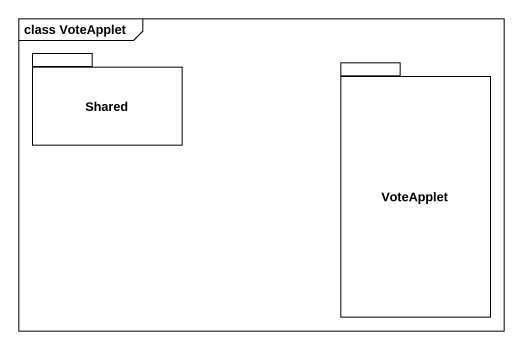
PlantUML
@startuml
mainframe class VoteApplet
package Shared {
}
package VoteApplet {
}
@enduml
